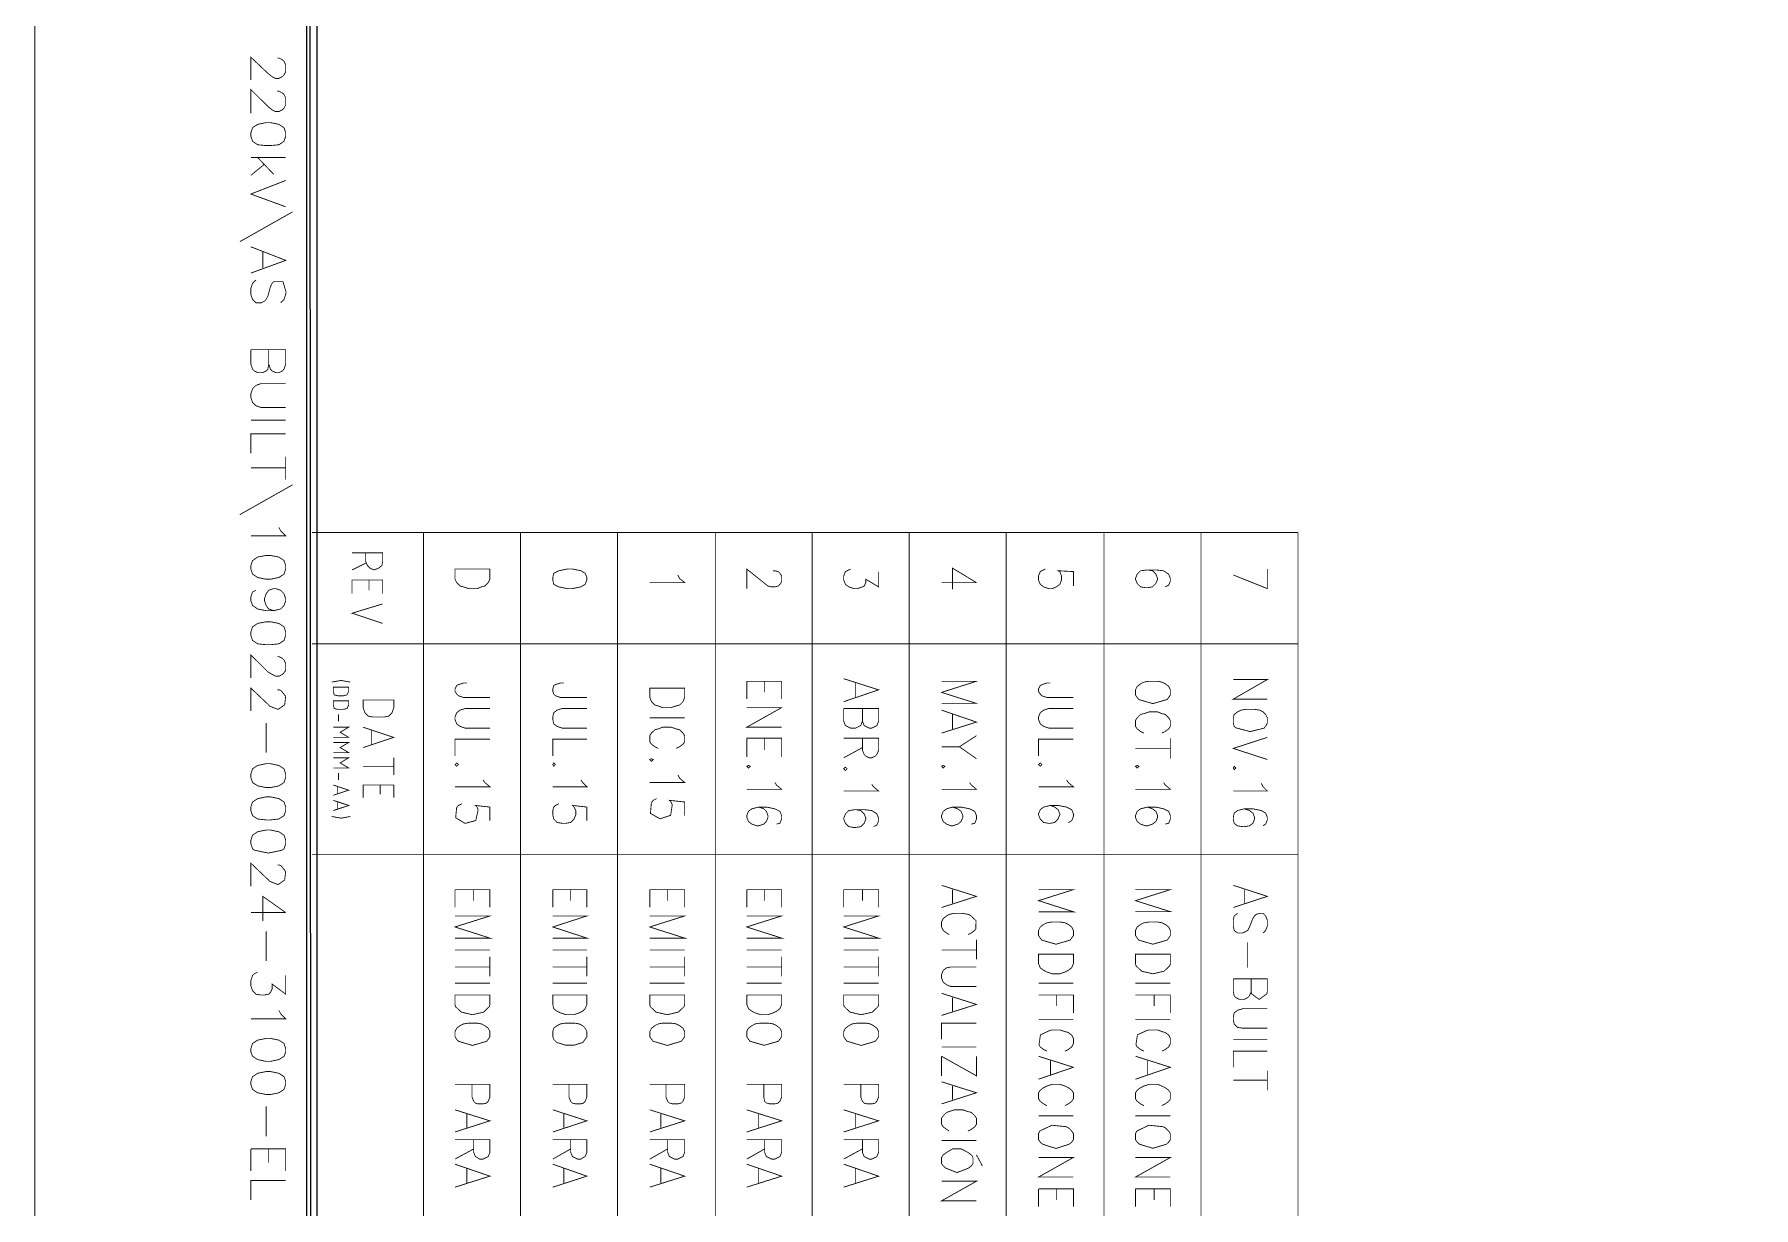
# Model space of a CAD drawing. Extents: x 0.1 to 11.6, y 0.2 to 16.4.
# Drawn here: x 0.125 to 1.809, y 10.649 to 11.799 of the extents above; entities that cross this region are included whole.
import ezdxf

# ---------------------------------------------------------------- set-up
doc = ezdxf.new("R2010")
doc.units = 0
doc.header["$MEASUREMENT"] = 0

msp = doc.modelspace()

# ---------------------------------------------------------------- linework, layer by layer
at = {"color": 0, "const_width": 0.000833}
for points in [[(0.125, 0.1875), (11.5667, 0.1875), (11.5667, 16.3633), (0.125, 16.3633), (0.125, 0.1875)], [(0.370822, 11.7025), (0.36914, 11.7075), (0.36415, 11.7108), (0.355849, 11.7125), (0.351671, 11.7125), (0.343317, 11.7108), (0.338325, 11.7075), (0.336643, 11.7025), (0.336643, 11.6992), (0.338325, 11.6942), (0.343317, 11.6908), (0.351671, 11.69), (0.355849, 11.69), (0.36415, 11.6908), (0.36914, 11.6942), (0.370822, 11.6992), (0.370822, 11.7025)], [(0.370822, 11.2783), (0.36914, 11.2833), (0.36415, 11.2867), (0.355849, 11.2883), (0.351671, 11.2883), (0.343317, 11.2867), (0.338325, 11.2833), (0.336643, 11.2783), (0.336643, 11.275), (0.338325, 11.27), (0.343317, 11.2667), (0.351671, 11.265), (0.355849, 11.265), (0.36415, 11.2667), (0.36914, 11.27), (0.370822, 11.275), (0.370822, 11.2783)], [(0.536675, 11.275), (0.570856, 11.275), (0.570856, 11.265), (0.569174, 11.2617), (0.56581, 11.2583), (0.5625, 11.2575), (0.558322, 11.2558), (0.550022, 11.2558), (0.544976, 11.2575), (0.541667, 11.2583), (0.538357, 11.2617), (0.536675, 11.265), (0.536675, 11.275)], [(0.665853, 11.2667), (0.664171, 11.2708), (0.659993, 11.2733), (0.651693, 11.275), (0.646647, 11.275), (0.638346, 11.2733), (0.633356, 11.2708), (0.632488, 11.2667), (0.632488, 11.2642), (0.633356, 11.26), (0.638346, 11.2575), (0.646647, 11.2558), (0.651693, 11.2558), (0.659993, 11.2575), (0.664171, 11.26), (0.665853, 11.2642), (0.665853, 11.2667)], [(0.370822, 11.2133), (0.36914, 11.2183), (0.36415, 11.2217), (0.355849, 11.2233), (0.351671, 11.2233), (0.343317, 11.2217), (0.338325, 11.2183), (0.336643, 11.2133), (0.336643, 11.21), (0.338325, 11.205), (0.343317, 11.2017), (0.351671, 11.2008), (0.355849, 11.2008), (0.36415, 11.2017), (0.36914, 11.205), (0.370822, 11.21), (0.370822, 11.2133)], [(0.417481, 11.1592), (0.417481, 11.155), (0.418349, 11.1516), (0.421658, 11.1508), (0.427518, 11.1508), (0.430826, 11.1516), (0.432508, 11.155), (0.432508, 11.1592), (0.417481, 11.1592)], [(0.727485, 11.1583), (0.761664, 11.1583), (0.761664, 11.1491), (0.759983, 11.145), (0.756674, 11.1417), (0.75331, 11.1408), (0.748318, 11.1392), (0.740018, 11.1392), (0.73584, 11.1408), (0.732476, 11.1417), (0.729167, 11.145), (0.727485, 11.1491), (0.727485, 11.1583)], [(1.23752, 11.1566), (1.23584, 11.16), (1.23248, 11.1625), (1.22917, 11.1642), (1.22499, 11.165), (1.21669, 11.165), (1.21164, 11.1642), (1.20833, 11.1625), (1.20502, 11.16), (1.20334, 11.1566), (1.20334, 11.1516), (1.20502, 11.1491), (1.2066, 11.1471), (1.22038, 11.1431), (1.23421, 11.1471), (1.23584, 11.1491), (1.23752, 11.1516), (1.23752, 11.1566)], [(0.417481, 11.1458), (0.417481, 11.1417), (0.418349, 11.1383), (0.421658, 11.1375), (0.427518, 11.1375), (0.430826, 11.1383), (0.432508, 11.1417), (0.432508, 11.1458), (0.417481, 11.1458)], [(0.446669, 11.1467), (0.446669, 11.1392), (0.448351, 11.1342), (0.45166, 11.1308), (0.455838, 11.13), (0.467503, 11.13), (0.471679, 11.1308), (0.474989, 11.1342), (0.476671, 11.1392), (0.476671, 11.1467), (0.446669, 11.1467)], [(1.33252, 11.1292), (1.33084, 11.1325), (1.32834, 11.135), (1.32498, 11.1367), (1.31999, 11.1375), (1.31169, 11.1375), (1.30664, 11.1367), (1.30333, 11.135), (1.30002, 11.1325), (1.29915, 11.1292), (1.29915, 11.1241), (1.30002, 11.1208), (1.30181, 11.1193), (1.31565, 11.1157), (1.32916, 11.119), (1.33084, 11.1208), (1.33252, 11.1241), (1.33252, 11.1292)], [(0.370822, 11.0742), (0.36914, 11.0792), (0.36415, 11.0825), (0.355849, 11.0842), (0.351671, 11.0842), (0.343317, 11.0825), (0.338325, 11.0792), (0.336643, 11.0742), (0.336643, 11.0708), (0.338325, 11.0658), (0.343317, 11.0625), (0.351671, 11.0608), (0.355849, 11.0608), (0.36415, 11.0625), (0.36914, 11.0658), (0.370822, 11.0708), (0.370822, 11.0742)], [(0.539985, 11.0833), (0.538357, 11.085), (0.536675, 11.0833), (0.538357, 11.0817), (0.539985, 11.0833)], [(0.634983, 11.0833), (0.633356, 11.085), (0.632488, 11.0833), (0.633356, 11.0817), (0.634983, 11.0833)], [(0.730849, 11.0883), (0.729167, 11.0891), (0.727485, 11.0883), (0.729167, 11.0866), (0.730849, 11.0883)], [(0.825846, 11.0817), (0.824164, 11.0825), (0.822483, 11.0817), (0.824164, 11.08), (0.825846, 11.0817)], [(1.01666, 11.0817), (1.01497, 11.0825), (1.01335, 11.0817), (1.01497, 11.08), (1.01666, 11.0817)], [(1.11165, 11.0833), (1.11003, 11.085), (1.10834, 11.0833), (1.11003, 11.0817), (1.11165, 11.0833)], [(1.20665, 11.0817), (1.20502, 11.0825), (1.20334, 11.0817), (1.20502, 11.08), (1.20665, 11.0817)], [(0.920844, 11.0792), (0.919163, 11.0808), (0.917481, 11.0792), (0.919163, 11.0775), (0.920844, 11.0792)], [(1.30165, 11.08), (1.30002, 11.0817), (1.29915, 11.08), (1.30002, 11.0783), (1.30165, 11.08)], [(0.370822, 11.0417), (0.36914, 11.0467), (0.36415, 11.05), (0.355849, 11.0517), (0.351671, 11.0517), (0.343317, 11.05), (0.338325, 11.0467), (0.336643, 11.0417), (0.336643, 11.0383), (0.338325, 11.0333), (0.343317, 11.03), (0.351671, 11.0291), (0.355849, 11.0291), (0.36415, 11.03), (0.36914, 11.0333), (0.370822, 11.0383), (0.370822, 11.0417)], [(0.370822, 11.0092), (0.36914, 11.0142), (0.36415, 11.0175), (0.355849, 11.0192), (0.351671, 11.0192), (0.343317, 11.0175), (0.338325, 11.0142), (0.336643, 11.0092), (0.336643, 11.0058), (0.338325, 11.0008), (0.340386, 10.9994), (0.353733, 10.9966), (0.367025, 10.9994), (0.36914, 11.0008), (0.370822, 11.0058), (0.370822, 11.0092)], [(1.14252, 10.9208), (1.14084, 10.9242), (1.13748, 10.9267), (1.13417, 10.9283), (1.12918, 10.9291), (1.12169, 10.9291), (1.11664, 10.9283), (1.11334, 10.9267), (1.11003, 10.9242), (1.10834, 10.9208), (1.10834, 10.9158), (1.11003, 10.9133), (1.11155, 10.9113), (1.12543, 10.9073), (1.13927, 10.9113), (1.14084, 10.9133), (1.14252, 10.9158), (1.14252, 10.9208)], [(1.23752, 10.9208), (1.23584, 10.9242), (1.23248, 10.9267), (1.22917, 10.9283), (1.22499, 10.9291), (1.21669, 10.9291), (1.21164, 10.9283), (1.20833, 10.9267), (1.20502, 10.9242), (1.20334, 10.9208), (1.20334, 10.9158), (1.20502, 10.9133), (1.2066, 10.9113), (1.22038, 10.9073), (1.23421, 10.9113), (1.23584, 10.9133), (1.23752, 10.9158), (1.23752, 10.9208)], [(1.10834, 10.8975), (1.14252, 10.8975), (1.14252, 10.8883), (1.14084, 10.8842), (1.13748, 10.8817), (1.13417, 10.88), (1.12918, 10.8783), (1.12169, 10.8783), (1.11664, 10.88), (1.11334, 10.8817), (1.11003, 10.8842), (1.10834, 10.8883), (1.10834, 10.8975)], [(1.20334, 10.8975), (1.23752, 10.8975), (1.23752, 10.8883), (1.23703, 10.8862), (1.23128, 10.8808), (1.22038, 10.8783), (1.20947, 10.8808), (1.20378, 10.8862), (1.20334, 10.8883), (1.20334, 10.8975)], [(0.536675, 10.8575), (0.570856, 10.8575), (0.570856, 10.8483), (0.570367, 10.8462), (0.564615, 10.8407), (0.553711, 10.8382), (0.542806, 10.8408), (0.53711, 10.8462), (0.536675, 10.8483), (0.536675, 10.8575)], [(0.632488, 10.8575), (0.665853, 10.8575), (0.665853, 10.8483), (0.664171, 10.8441), (0.661675, 10.8416), (0.658311, 10.84), (0.653321, 10.8383), (0.645019, 10.8383), (0.639974, 10.84), (0.636664, 10.8416), (0.633356, 10.8441), (0.632488, 10.8483), (0.632488, 10.8575)], [(0.727485, 10.8575), (0.761664, 10.8575), (0.761664, 10.8483), (0.761176, 10.8462), (0.755479, 10.8408), (0.744575, 10.8382), (0.733669, 10.8407), (0.727919, 10.8462), (0.727485, 10.8483), (0.727485, 10.8575)], [(0.822483, 10.8575), (0.856662, 10.8575), (0.856662, 10.8483), (0.854981, 10.8441), (0.851671, 10.8416), (0.848361, 10.84), (0.843317, 10.8383), (0.835829, 10.8383), (0.830838, 10.84), (0.827528, 10.8416), (0.824164, 10.8441), (0.822483, 10.8483), (0.822483, 10.8575)], [(0.917481, 10.8575), (0.95166, 10.8575), (0.95166, 10.8483), (0.951172, 10.8462), (0.945475, 10.8407), (0.934571, 10.8382), (0.923611, 10.8408), (0.917914, 10.8462), (0.917481, 10.8483), (0.917481, 10.8575)], [(0.570856, 10.8217), (0.569174, 10.825), (0.56581, 10.8275), (0.5625, 10.8292), (0.558322, 10.83), (0.550022, 10.83), (0.544976, 10.8292), (0.541667, 10.8275), (0.538357, 10.825), (0.536675, 10.8217), (0.536675, 10.8167), (0.538357, 10.8141), (0.539931, 10.8122), (0.553711, 10.8081), (0.567546, 10.8121), (0.569174, 10.8141), (0.570856, 10.8167), (0.570856, 10.8217)], [(0.665853, 10.8217), (0.664171, 10.825), (0.661675, 10.8275), (0.658311, 10.8292), (0.653321, 10.83), (0.645019, 10.83), (0.639974, 10.8292), (0.636664, 10.8275), (0.633356, 10.825), (0.632488, 10.8217), (0.632488, 10.8167), (0.633356, 10.8141), (0.636664, 10.8108), (0.639974, 10.81), (0.645019, 10.8083), (0.653321, 10.8083), (0.658311, 10.81), (0.661675, 10.8108), (0.664171, 10.8141), (0.665853, 10.8167), (0.665853, 10.8217)], [(0.761664, 10.8217), (0.759983, 10.825), (0.756674, 10.8275), (0.75331, 10.8292), (0.748318, 10.83), (0.740018, 10.83), (0.73584, 10.8292), (0.732476, 10.8275), (0.729167, 10.825), (0.727485, 10.8217), (0.727485, 10.8167), (0.729167, 10.8142), (0.730794, 10.8122), (0.744575, 10.8081), (0.758356, 10.8122), (0.759983, 10.8142), (0.761664, 10.8167), (0.761664, 10.8217)], [(0.856662, 10.8217), (0.854981, 10.825), (0.851671, 10.8275), (0.848361, 10.8292), (0.843317, 10.83), (0.835829, 10.83), (0.830838, 10.8292), (0.827528, 10.8275), (0.824164, 10.825), (0.822483, 10.8217), (0.822483, 10.8167), (0.824164, 10.8142), (0.825683, 10.8122), (0.839572, 10.8082), (0.853407, 10.8122), (0.854981, 10.8142), (0.856662, 10.8167), (0.856662, 10.8217)], [(0.95166, 10.8217), (0.949978, 10.825), (0.946669, 10.8275), (0.94336, 10.8292), (0.939182, 10.83), (0.930826, 10.83), (0.925836, 10.8292), (0.922526, 10.8275), (0.919163, 10.825), (0.917481, 10.8217), (0.917481, 10.8167), (0.919163, 10.8141), (0.92079, 10.8122), (0.934571, 10.8081), (0.948351, 10.8121), (0.949978, 10.8141), (0.95166, 10.8167), (0.95166, 10.8217)], [(0.370822, 10.805), (0.36914, 10.81), (0.36415, 10.8133), (0.355849, 10.815), (0.351671, 10.815), (0.343317, 10.8133), (0.338325, 10.81), (0.336643, 10.805), (0.336643, 10.8017), (0.338325, 10.7975), (0.343317, 10.7942), (0.351671, 10.7925), (0.355849, 10.7925), (0.36415, 10.7942), (0.36914, 10.7975), (0.370822, 10.8017), (0.370822, 10.805)], [(0.370822, 10.7725), (0.36914, 10.7775), (0.36415, 10.7808), (0.355849, 10.7825), (0.351671, 10.7825), (0.343317, 10.7808), (0.338325, 10.7775), (0.336643, 10.7725), (0.336643, 10.77), (0.338325, 10.765), (0.343317, 10.7617), (0.351671, 10.76), (0.355849, 10.76), (0.36415, 10.7617), (0.36914, 10.765), (0.370822, 10.77), (0.370822, 10.7725)], [(1.14252, 10.7217), (1.14084, 10.7242), (1.13748, 10.7275), (1.13509, 10.7285), (1.12142, 10.7299), (1.1097, 10.7243), (1.10834, 10.7217), (1.10834, 10.7158), (1.11003, 10.7133), (1.11247, 10.7113), (1.12538, 10.7071), (1.13835, 10.7113), (1.14084, 10.7133), (1.14252, 10.7158), (1.14252, 10.7217)], [(1.23752, 10.7217), (1.23584, 10.7242), (1.23248, 10.7275), (1.23009, 10.7285), (1.21642, 10.7299), (1.2047, 10.7242), (1.20334, 10.7217), (1.20334, 10.7158), (1.20502, 10.7133), (1.20719, 10.7113), (1.22043, 10.7073), (1.23362, 10.7113), (1.23584, 10.7133), (1.23752, 10.7158), (1.23752, 10.7217)], [(1.04416, 10.6983), (1.04248, 10.7008), (1.03917, 10.7033), (1.0325, 10.7067), (1.02414, 10.7067), (1.01834, 10.7033), (1.01497, 10.7008), (1.01335, 10.6983), (1.01335, 10.6925), (1.01497, 10.69), (1.01763, 10.6878), (1.02848, 10.6835), (1.03966, 10.6878), (1.04248, 10.69), (1.04416, 10.6925), (1.04416, 10.6983)]]:
    msp.add_lwpolyline(points, close=True, dxfattribs=at)
at = {"color": 0}
for points in [[(0.401693, 16.04), (0.391656, 16.05), (0.401693, 0.554144)], [(0.391656, 16.05), (0.401693, 0.554144), (0.391656, 0.543294)]]:
    msp.add_lwpolyline(points, close=True, dxfattribs=at)
at = {"color": 0, "const_width": 0.000833}
for points in [[(0.362522, 11.7758), (0.36415, 11.7758), (0.367512, 11.7741), (0.36914, 11.7725), (0.370822, 11.7692), (0.370822, 11.7625), (0.36914, 11.7592), (0.367512, 11.7575), (0.36415, 11.7558), (0.36084, 11.7558), (0.357476, 11.7575), (0.353353, 11.7608), (0.336643, 11.7766), (0.336643, 11.7542)], [(0.362522, 11.7433), (0.36415, 11.7433), (0.367512, 11.7416), (0.36914, 11.74), (0.370822, 11.7367), (0.370822, 11.73), (0.36914, 11.7267), (0.367512, 11.725), (0.36415, 11.7233), (0.36084, 11.7233), (0.357476, 11.725), (0.353353, 11.7283), (0.336643, 11.745), (0.336643, 11.7217)], [(0.370822, 11.6783), (0.336643, 11.6783)], [(0.359158, 11.6617), (0.343317, 11.6783)], [(0.370822, 11.6558), (0.336643, 11.6425), (0.370822, 11.63)], [(0.349989, 11.6717), (0.336643, 11.6608)], [(0.377496, 11.625), (0.325846, 11.5958)], [(0.336643, 11.5908), (0.370822, 11.5775), (0.336643, 11.565)], [(0.348307, 11.5858), (0.348307, 11.57)], [(0.365831, 11.5358), (0.36914, 11.5392), (0.370822, 11.5442), (0.371149, 11.5464), (0.36811, 11.5566), (0.358886, 11.5566), (0.357476, 11.555), (0.355849, 11.5517), (0.353353, 11.5425), (0.351671, 11.5392), (0.349989, 11.5375), (0.346679, 11.5358), (0.341689, 11.5358), (0.338325, 11.5392), (0.336643, 11.5442), (0.336643, 11.55), (0.338325, 11.555), (0.341689, 11.5583)], [(0.336643, 11.49), (0.370822, 11.49), (0.370822, 11.4758), (0.36914, 11.4708), (0.367512, 11.4691), (0.36415, 11.4675), (0.36084, 11.4675), (0.357476, 11.4691), (0.355849, 11.4708), (0.354167, 11.4758), (0.354167, 11.49)], [(0.354167, 11.4758), (0.353353, 11.4708), (0.351671, 11.4691), (0.348307, 11.4675), (0.343317, 11.4675), (0.340007, 11.4691), (0.338325, 11.4708), (0.336643, 11.4758), (0.336643, 11.49)], [(0.370822, 11.4567), (0.346679, 11.4567), (0.341689, 11.455), (0.338325, 11.4517), (0.336643, 11.4467), (0.336643, 11.4433), (0.338325, 11.4383), (0.341689, 11.435), (0.346679, 11.4333), (0.370822, 11.4333)], [(0.370822, 11.4208), (0.336643, 11.4208)], [(0.370822, 11.4075), (0.336643, 11.4075), (0.336643, 11.3883)], [(0.370822, 11.3741), (0.336643, 11.3741)], [(0.370822, 11.385), (0.370822, 11.3625)], [(0.377496, 11.3575), (0.325846, 11.3283)], [(0.36415, 11.3158), (0.365831, 11.3125), (0.370822, 11.3075), (0.336643, 11.3075)], [(1.36252, 11.3108), (0.396647, 11.3108)], [(0.50586, 11.3108), (0.50586, 6.07915)], [(0.600857, 11.3108), (0.600857, 6.07915)], [(0.695856, 11.3108), (0.695856, 6.07915)], [(0.791667, 11.3108), (0.791667, 6.07915)], [(0.886664, 11.3108), (0.886664, 6.07915)], [(0.981663, 11.3108), (0.981663, 6.07915)], [(1.07666, 11.3108), (1.07666, 6.07915)], [(1.17253, 11.3108), (1.17253, 6.07915)], [(1.26752, 11.3108), (1.26752, 0.54834)], [(1.36252, 11.3108), (1.36252, 6.07915)], [(0.435818, 11.2908), (0.465821, 11.2908), (0.465821, 11.2825)], [(0.449164, 11.2825), (0.449164, 11.2908)], [(0.449164, 11.2808), (0.435818, 11.2741)], [(0.449164, 11.2825), (0.450846, 11.2783), (0.453342, 11.2758), (0.457519, 11.2741), (0.461643, 11.2758), (0.465007, 11.2783), (0.465821, 11.2825)], [(0.754992, 11.2692), (0.756674, 11.2658), (0.761664, 11.2617), (0.727485, 11.2617)], [(0.848361, 11.2733), (0.849989, 11.2733), (0.853353, 11.2725), (0.854981, 11.2708), (0.856662, 11.2683), (0.856662, 11.2625), (0.854981, 11.26), (0.853353, 11.2583), (0.849989, 11.2575), (0.846679, 11.2575), (0.843317, 11.2583), (0.822483, 11.275), (0.822483, 11.2558)], [(0.95166, 11.2725), (0.95166, 11.2575), (0.939182, 11.265), (0.939182, 11.2617), (0.9375, 11.2583), (0.935818, 11.2575), (0.930826, 11.2558), (0.927518, 11.2558), (0.922526, 11.2575), (0.919163, 11.26), (0.917481, 11.2642), (0.917481, 11.2683), (0.919163, 11.2725), (0.924154, 11.275)], [(1.04753, 11.2617), (1.02414, 11.2758), (1.02414, 11.255)], [(1.14252, 11.2583), (1.14252, 11.2725), (1.1275, 11.2733), (1.12918, 11.2725), (1.13086, 11.2683), (1.13086, 11.2642), (1.12918, 11.26), (1.12581, 11.2575), (1.12169, 11.2558), (1.11833, 11.2558), (1.11334, 11.2575), (1.11003, 11.26), (1.10834, 11.2642), (1.10834, 11.2683), (1.11003, 11.2725), (1.11502, 11.275)], [(1.23248, 11.2575), (1.23584, 11.2592), (1.23752, 11.2633), (1.23752, 11.2658), (1.23584, 11.27), (1.23085, 11.2733), (1.22331, 11.2741), (1.21501, 11.2741), (1.20833, 11.2733), (1.20502, 11.27), (1.20334, 11.2658), (1.20334, 11.265), (1.20502, 11.2608), (1.20833, 11.2575), (1.21332, 11.2567), (1.21501, 11.2567), (1.22, 11.2575), (1.22331, 11.2608), (1.22499, 11.265), (1.22499, 11.2658), (1.22331, 11.27), (1.22, 11.2733), (1.21501, 11.2741)], [(1.29915, 11.2692), (1.33252, 11.2558), (1.33252, 11.275)], [(0.359158, 11.2342), (0.354167, 11.2358), (0.351671, 11.2392), (0.349989, 11.2441), (0.349989, 11.2458), (0.351671, 11.2508), (0.354167, 11.2542), (0.359158, 11.2558), (0.36084, 11.2558), (0.365831, 11.2542), (0.36914, 11.2508), (0.370822, 11.2458), (0.370822, 11.2441), (0.36914, 11.2392), (0.365831, 11.2358), (0.359158, 11.2342), (0.351671, 11.2342), (0.343317, 11.2358), (0.338325, 11.2392), (0.336643, 11.2441), (0.336643, 11.2475), (0.338325, 11.2525), (0.341689, 11.2542)], [(0.435818, 11.2508), (0.435818, 11.2642), (0.465821, 11.2642), (0.465821, 11.2508)], [(0.452474, 11.2542), (0.452474, 11.2642)], [(1.04753, 11.2617), (1.01335, 11.2617)], [(0.465821, 11.2408), (0.435818, 11.2317), (0.465821, 11.2217)], [(1.36252, 11.2017), (0.396647, 11.2017)], [(0.362522, 11.1891), (0.36415, 11.1891), (0.367512, 11.1875), (0.36914, 11.1858), (0.370822, 11.1825), (0.370822, 11.1758), (0.36914, 11.1733), (0.367512, 11.1717), (0.36415, 11.17), (0.36084, 11.17), (0.357476, 11.1717), (0.353353, 11.1742), (0.336643, 11.1908), (0.336643, 11.1683)], [(0.917481, 11.1675), (0.95166, 11.1566), (0.917481, 11.145)], [(0.362522, 11.1566), (0.36415, 11.1566), (0.366103, 11.156), (0.370768, 11.1502), (0.369792, 11.1419), (0.363282, 11.1374), (0.355143, 11.1406), (0.353353, 11.1425), (0.336643, 11.1583), (0.336643, 11.1358)], [(0.43419, 11.1642), (0.425022, 11.1658), (0.415853, 11.1642)], [(0.570856, 11.1491), (0.544976, 11.1491), (0.539985, 11.1508), (0.538357, 11.1525), (0.536675, 11.155), (0.536675, 11.1575), (0.538357, 11.1608), (0.539985, 11.1617), (0.544976, 11.1633), (0.54834, 11.1633)], [(0.665853, 11.1491), (0.639974, 11.1491), (0.634983, 11.1508), (0.633356, 11.1525), (0.632488, 11.155), (0.632488, 11.1575), (0.633356, 11.1608), (0.634983, 11.1617), (0.639974, 11.1633), (0.643338, 11.1633)], [(0.822483, 11.165), (0.856662, 11.165), (0.856662, 11.1475)], [(0.822483, 11.165), (0.822483, 11.1475)], [(0.840007, 11.165), (0.840007, 11.1541)], [(0.929144, 11.1633), (0.929144, 11.1491)], [(1.01335, 11.165), (1.04753, 11.165), (1.01335, 11.1541), (1.04753, 11.1433), (1.01335, 11.1433)], [(1.14252, 11.1491), (1.11664, 11.1491), (1.11165, 11.1508), (1.11003, 11.1525), (1.10834, 11.155), (1.10834, 11.1575), (1.11003, 11.1608), (1.11165, 11.1617), (1.11664, 11.1633), (1.12001, 11.1633)], [(1.29915, 11.1667), (1.33252, 11.1667), (1.29915, 11.1475), (1.33252, 11.1475)], [(0.570856, 11.1383), (0.546658, 11.1383), (0.541667, 11.1367), (0.538357, 11.1342), (0.536675, 11.13), (0.536675, 11.1275), (0.538357, 11.1233), (0.541667, 11.1208), (0.546658, 11.1191), (0.570856, 11.1191)], [(0.665853, 11.1383), (0.641656, 11.1383), (0.636664, 11.1367), (0.633356, 11.1342), (0.632488, 11.13), (0.632488, 11.1275), (0.633356, 11.1233), (0.636664, 11.1208), (0.641656, 11.1191), (0.665853, 11.1191)], [(0.822483, 11.1392), (0.856662, 11.1392), (0.822483, 11.12), (0.856662, 11.12)], [(0.917481, 11.1383), (0.95166, 11.1383), (0.95166, 11.1258), (0.949978, 11.1216), (0.948351, 11.1208), (0.944988, 11.1191), (0.942492, 11.1191), (0.9375, 11.1216), (0.935818, 11.1258), (0.935818, 11.1383)], [(0.935818, 11.1258), (0.93419, 11.1216), (0.929144, 11.1191), (0.924154, 11.1191), (0.920844, 11.1208), (0.919163, 11.1216), (0.917481, 11.1258), (0.917481, 11.1383)], [(1.01335, 11.1367), (1.04753, 11.125), (1.01335, 11.1142)], [(1.14252, 11.1383), (1.11833, 11.1383), (1.11334, 11.1367), (1.11003, 11.1342), (1.10834, 11.13), (1.10834, 11.1275), (1.11003, 11.1233), (1.11334, 11.1208), (1.11833, 11.1191), (1.14252, 11.1191)], [(1.22917, 11.1142), (1.23248, 11.1158), (1.23584, 11.1183), (1.23752, 11.1208), (1.23752, 11.1266), (1.23584, 11.1292), (1.23248, 11.1325), (1.22917, 11.1333), (1.22499, 11.135), (1.21669, 11.135), (1.21164, 11.1333), (1.20833, 11.1325), (1.20502, 11.1292), (1.20334, 11.1266), (1.20334, 11.1208), (1.20502, 11.1183), (1.20833, 11.1158), (1.21164, 11.1142)], [(0.351671, 11.1241), (0.351671, 11.095)], [(0.417481, 11.12), (0.432508, 11.12), (0.424154, 11.115), (0.432508, 11.11), (0.417481, 11.11)], [(0.422526, 11.1325), (0.422526, 11.1258)], [(0.446669, 11.12), (0.476671, 11.11), (0.446669, 11.1)], [(0.455024, 11.1033), (0.455024, 11.1175)], [(0.761664, 11.1292), (0.727485, 11.1292)], [(0.75331, 11.0992), (0.756674, 11.1008), (0.759983, 11.1033), (0.761664, 11.1058), (0.761664, 11.1117), (0.759983, 11.1142), (0.756674, 11.1175), (0.75331, 11.1183), (0.748318, 11.12), (0.740018, 11.12), (0.73584, 11.1183), (0.732476, 11.1175), (0.729167, 11.1142), (0.727485, 11.1117), (0.727485, 11.1058), (0.729167, 11.1033), (0.732476, 11.1008), (0.73584, 11.0992)], [(1.02414, 11.1325), (1.02414, 11.1183)], [(0.417481, 11.105), (0.432508, 11.105), (0.424154, 11.1), (0.432508, 11.095), (0.417481, 11.095)], [(0.570856, 11.1083), (0.536675, 11.1083), (0.536675, 11.0916)], [(0.665853, 11.1083), (0.632488, 11.1083), (0.632488, 11.0916)], [(0.822483, 11.1092), (0.856662, 11.1092), (0.856662, 11.0908)], [(0.822483, 11.1092), (0.822483, 11.0908)], [(0.840007, 11.1092), (0.840007, 11.0975)], [(0.917481, 11.1092), (0.95166, 11.1092), (0.95166, 11.0975), (0.949978, 11.0933), (0.948351, 11.0916), (0.944988, 11.09), (0.942492, 11.09), (0.939182, 11.0916), (0.9375, 11.0933), (0.935818, 11.0975), (0.935818, 11.1092)], [(0.935818, 11.1), (0.917481, 11.09)], [(1.04753, 11.1117), (1.03082, 11.1008), (1.01335, 11.1008)], [(1.04753, 11.0891), (1.03082, 11.1008)], [(1.14252, 11.1083), (1.10834, 11.1083), (1.10834, 11.0916)], [(1.23752, 11.1092), (1.23752, 11.0891)], [(1.33252, 11.11), (1.29915, 11.0992), (1.33252, 11.0883)], [(0.417481, 11.09), (0.432508, 11.09), (0.424154, 11.085), (0.432508, 11.08), (0.417481, 11.08)], [(0.476671, 11.09), (0.476671, 11.0733)], [(1.23752, 11.0992), (1.20334, 11.0992)], [(0.422526, 11.075), (0.422526, 11.0683)], [(0.446669, 11.0817), (0.476671, 11.0817)], [(0.564182, 11.0683), (0.56581, 11.0658), (0.570856, 11.0616), (0.536675, 11.0616)], [(0.659993, 11.0683), (0.661675, 11.0658), (0.665853, 11.0616), (0.632488, 11.0616)], [(0.754992, 11.0733), (0.756674, 11.07), (0.761664, 11.0658), (0.727485, 11.0658)], [(0.849989, 11.0658), (0.851671, 11.0633), (0.856662, 11.0591), (0.822483, 11.0591)], [(1.04085, 11.0658), (1.04248, 11.0633), (1.04753, 11.0591), (1.01335, 11.0591)], [(1.13585, 11.0683), (1.13748, 11.0658), (1.14252, 11.0616), (1.10834, 11.0616)], [(1.23085, 11.0658), (1.23248, 11.0633), (1.23752, 11.0591), (1.20334, 11.0591)], [(0.417481, 11.0633), (0.432508, 11.0583), (0.417481, 11.0533)], [(0.421658, 11.0541), (0.421658, 11.0616)], [(0.446669, 11.0508), (0.446669, 11.0633), (0.476671, 11.0633), (0.476671, 11.0508)], [(0.463325, 11.0541), (0.463325, 11.0633)], [(0.761664, 11.0333), (0.761664, 11.0467), (0.74669, 11.0483), (0.748318, 11.0467), (0.749511, 11.044), (0.747939, 11.0336), (0.737522, 11.0302), (0.728136, 11.0355), (0.729058, 11.046), (0.730849, 11.0483), (0.734158, 11.05)], [(0.944988, 11.0641), (0.946669, 11.0616), (0.95166, 11.0575), (0.917481, 11.0575)], [(1.32666, 11.065), (1.32834, 11.0616), (1.33252, 11.0575), (1.29915, 11.0575)], [(0.415853, 11.0325), (0.425022, 11.0308), (0.43419, 11.0325)], [(0.417481, 11.0483), (0.432508, 11.0433), (0.417481, 11.0383)], [(0.421658, 11.0392), (0.421658, 11.0467)], [(0.570856, 11.0283), (0.570856, 11.0417), (0.55664, 11.0433), (0.558322, 11.0417), (0.559299, 11.0389), (0.557021, 11.0285), (0.546496, 11.0257), (0.537326, 11.0313), (0.538249, 11.0412), (0.539985, 11.0433), (0.543349, 11.045)], [(0.665853, 11.0283), (0.665853, 11.0417), (0.651693, 11.0433), (0.653321, 11.0417), (0.655003, 11.0383), (0.655003, 11.0342), (0.653321, 11.03), (0.650011, 11.0266), (0.645019, 11.0258), (0.641656, 11.0258), (0.636664, 11.0266), (0.633356, 11.03), (0.632488, 11.0342), (0.632488, 11.0383), (0.633356, 11.0417), (0.634983, 11.0433), (0.638346, 11.045)], [(0.851671, 11.025), (0.854981, 11.0258), (0.856662, 11.03), (0.856662, 11.0333), (0.854981, 11.0375), (0.849989, 11.04), (0.841689, 11.0417), (0.834147, 11.0417), (0.827528, 11.04), (0.824164, 11.0375), (0.822483, 11.0333), (0.822483, 11.0317), (0.824164, 11.0275), (0.827528, 11.025), (0.832519, 11.0233), (0.834147, 11.0233), (0.839193, 11.025), (0.841689, 11.0275), (0.843317, 11.0317), (0.843317, 11.0333), (0.841689, 11.0375), (0.839193, 11.04), (0.834147, 11.0417)], [(0.946669, 11.0225), (0.949978, 11.0241), (0.95166, 11.0283), (0.95166, 11.0308), (0.949978, 11.035), (0.944988, 11.0383), (0.9375, 11.0392), (0.929144, 11.0392), (0.922526, 11.0383), (0.919163, 11.035), (0.917481, 11.0308), (0.917481, 11.03), (0.919163, 11.0258), (0.922526, 11.0225), (0.927518, 11.0217), (0.929144, 11.0217), (0.93419, 11.0225), (0.9375, 11.0258), (0.939182, 11.03), (0.939182, 11.0308), (0.9375, 11.035), (0.93419, 11.0383), (0.929144, 11.0392)], [(1.04248, 11.025), (1.04584, 11.0258), (1.04753, 11.03), (1.04753, 11.0333), (1.04584, 11.0375), (1.04085, 11.04), (1.0325, 11.0417), (1.02414, 11.0417), (1.01834, 11.04), (1.01497, 11.0375), (1.01335, 11.0333), (1.01335, 11.0316), (1.01497, 11.0275), (1.01834, 11.025), (1.02252, 11.0233), (1.02414, 11.0233), (1.02919, 11.025), (1.0325, 11.0275), (1.03418, 11.0316), (1.03418, 11.0333), (1.0325, 11.0375), (1.02919, 11.04), (1.02414, 11.0417)], [(1.13748, 11.0266), (1.14084, 11.0283), (1.14252, 11.0325), (1.14252, 11.035), (1.14084, 11.0392), (1.13585, 11.0417), (1.1275, 11.0433), (1.12001, 11.0433), (1.11334, 11.0417), (1.11003, 11.0392), (1.10834, 11.035), (1.10834, 11.0342), (1.11003, 11.03), (1.11334, 11.0266), (1.11833, 11.0258), (1.12001, 11.0258), (1.12419, 11.0266), (1.1275, 11.03), (1.12918, 11.0342), (1.12918, 11.035), (1.1275, 11.0392), (1.12419, 11.0417), (1.12001, 11.0433)], [(1.23248, 11.025), (1.23584, 11.0258), (1.23752, 11.03), (1.23752, 11.0333), (1.23584, 11.0375), (1.23085, 11.04), (1.22331, 11.0417), (1.21501, 11.0417), (1.20833, 11.04), (1.20502, 11.0375), (1.20334, 11.0333), (1.20334, 11.0316), (1.20502, 11.0275), (1.20833, 11.025), (1.21332, 11.0233), (1.21501, 11.0233), (1.22, 11.025), (1.22331, 11.0275), (1.22499, 11.0316), (1.22499, 11.0333), (1.22331, 11.0375), (1.22, 11.04), (1.21501, 11.0417)], [(1.32834, 11.0233), (1.33084, 11.025), (1.33252, 11.0291), (1.33252, 11.0316), (1.33084, 11.0358), (1.32666, 11.0383), (1.31836, 11.04), (1.31, 11.04), (1.30333, 11.0383), (1.30002, 11.0358), (1.29915, 11.0316), (1.29915, 11.03), (1.30002, 11.0258), (1.30333, 11.0233), (1.30832, 11.0225), (1.31, 11.0225), (1.315, 11.0233), (1.31836, 11.0258), (1.31999, 11.03), (1.31999, 11.0316), (1.31836, 11.0358), (1.315, 11.0383), (1.31, 11.04)], [(0.362522, 10.985), (0.36415, 10.985), (0.366103, 10.9844), (0.370768, 10.9785), (0.369792, 10.9702), (0.363282, 10.9657), (0.355143, 10.9689), (0.353353, 10.9708), (0.336643, 10.9867), (0.336643, 10.9641)], [(1.36252, 10.995), (0.396647, 10.995)], [(1.01335, 10.965), (1.04753, 10.9542), (1.01335, 10.9433)], [(1.29915, 10.965), (1.33252, 10.9542), (1.29915, 10.9433)], [(0.370822, 10.9383), (0.348307, 10.9542), (0.348307, 10.93)], [(0.536675, 10.9608), (0.570856, 10.9608), (0.570856, 10.9433)], [(0.536675, 10.9608), (0.536675, 10.9433)], [(0.555012, 10.9608), (0.555012, 10.95)], [(0.632488, 10.9608), (0.665853, 10.9608), (0.665853, 10.9433)], [(0.632488, 10.9608), (0.632488, 10.9433)], [(0.650011, 10.9608), (0.650011, 10.95)], [(0.727485, 10.9608), (0.761664, 10.9608), (0.761664, 10.9433)], [(0.727485, 10.9608), (0.727485, 10.9433)], [(0.745008, 10.9608), (0.745008, 10.95)], [(0.822483, 10.9608), (0.856662, 10.9608), (0.856662, 10.9433)], [(0.822483, 10.9608), (0.822483, 10.9433)], [(0.840007, 10.9608), (0.840007, 10.95)], [(0.917481, 10.9608), (0.95166, 10.9608), (0.95166, 10.9433)], [(0.917481, 10.9608), (0.917481, 10.9433)], [(0.935818, 10.9608), (0.935818, 10.95)], [(1.02414, 10.9608), (1.02414, 10.9475)], [(1.10834, 10.9608), (1.14252, 10.9608), (1.10834, 10.95), (1.14252, 10.9391), (1.10834, 10.9391)], [(1.20334, 10.9608), (1.23752, 10.9608), (1.20334, 10.95), (1.23752, 10.9392), (1.20334, 10.9392)], [(1.31, 10.9608), (1.31, 10.9475)], [(0.370822, 10.9383), (0.336643, 10.9383)], [(0.536675, 10.935), (0.570856, 10.935), (0.536675, 10.9242), (0.570856, 10.9133), (0.536675, 10.9133)], [(0.632488, 10.935), (0.665853, 10.935), (0.632488, 10.9242), (0.665853, 10.9133), (0.632488, 10.9133)], [(0.727485, 10.935), (0.761664, 10.935), (0.727485, 10.9242), (0.761664, 10.9133), (0.727485, 10.9133)], [(0.822483, 10.935), (0.856662, 10.935), (0.822483, 10.9242), (0.856662, 10.9133), (0.822483, 10.9133)], [(0.917481, 10.935), (0.95166, 10.935), (0.917481, 10.9242), (0.95166, 10.9133), (0.917481, 10.9133)], [(1.03917, 10.9167), (1.04248, 10.9183), (1.04584, 10.9208), (1.04698, 10.9227), (1.04704, 10.9305), (1.04102, 10.936), (1.03917, 10.9366), (1.03418, 10.9375), (1.02582, 10.9375), (1.02083, 10.9366), (1.01834, 10.935), (1.01497, 10.9325), (1.01335, 10.9291), (1.01335, 10.9242), (1.01497, 10.9208), (1.01834, 10.9183), (1.02083, 10.9167)], [(1.32834, 10.9183), (1.33084, 10.9208), (1.33252, 10.925), (1.33252, 10.9308), (1.33084, 10.935), (1.32834, 10.9375), (1.32498, 10.9375), (1.32167, 10.9366), (1.31999, 10.935), (1.31836, 10.9325), (1.315, 10.9242), (1.31331, 10.9208), (1.30832, 10.9183), (1.30333, 10.9183), (1.30002, 10.9208), (1.29915, 10.925), (1.29915, 10.9308), (1.30002, 10.935), (1.30333, 10.9375)], [(0.351671, 10.92), (0.351671, 10.8908)], [(0.570856, 10.9016), (0.536675, 10.9016)], [(0.665853, 10.9016), (0.632488, 10.9016)], [(0.761664, 10.9016), (0.727485, 10.9016)], [(0.856662, 10.9016), (0.822483, 10.9016)], [(0.95166, 10.9016), (0.917481, 10.9016)], [(1.04753, 10.9016), (1.01335, 10.9016)], [(1.04753, 10.9117), (1.04753, 10.8925)], [(1.31331, 10.9092), (1.31331, 10.8842)], [(0.570856, 10.885), (0.536675, 10.885)], [(0.570856, 10.895), (0.570856, 10.8758)], [(0.665853, 10.885), (0.632488, 10.885)], [(0.665853, 10.895), (0.665853, 10.8758)], [(0.761664, 10.885), (0.727485, 10.885)], [(0.761664, 10.895), (0.761664, 10.8758)], [(0.856662, 10.885), (0.822483, 10.885)], [(0.856662, 10.895), (0.856662, 10.8758)], [(0.95166, 10.885), (0.917481, 10.885)], [(0.95166, 10.895), (0.95166, 10.8758)], [(1.04753, 10.885), (1.02252, 10.885), (1.01834, 10.8842), (1.01497, 10.8817), (1.01335, 10.8775), (1.01335, 10.8741), (1.01497, 10.87), (1.01834, 10.8675), (1.02252, 10.8658), (1.04753, 10.8658)], [(0.370822, 10.8767), (0.370822, 10.8583), (0.357476, 10.8683), (0.357476, 10.8633), (0.355849, 10.86), (0.354167, 10.8583), (0.349989, 10.8575), (0.346679, 10.8575), (0.341689, 10.8583), (0.338325, 10.8617), (0.336643, 10.8666), (0.336643, 10.8716), (0.338325, 10.8767), (0.340007, 10.8783), (0.343317, 10.88)], [(0.570856, 10.8691), (0.536675, 10.8691)], [(0.665853, 10.8691), (0.632488, 10.8691)], [(0.761664, 10.8691), (0.727485, 10.8691)], [(0.856662, 10.8691), (0.822483, 10.8691)], [(0.95166, 10.8691), (0.917481, 10.8691)], [(1.14252, 10.8691), (1.10834, 10.8691)], [(1.23752, 10.8691), (1.20334, 10.8691)], [(1.29915, 10.8733), (1.33252, 10.8733), (1.33252, 10.8608), (1.33198, 10.8586), (1.32449, 10.8532), (1.31717, 10.8586), (1.31668, 10.8608), (1.31668, 10.8733)], [(1.31668, 10.8608), (1.315, 10.8567), (1.31331, 10.855), (1.31, 10.8533), (1.30501, 10.8533), (1.30165, 10.855), (1.30002, 10.8567), (1.29915, 10.8608), (1.29915, 10.8733)], [(1.01335, 10.8592), (1.04753, 10.8483), (1.01335, 10.8375)], [(1.02414, 10.855), (1.02414, 10.8416)], [(1.10834, 10.8575), (1.14252, 10.8575), (1.14252, 10.84)], [(1.12581, 10.8575), (1.12581, 10.8467)], [(1.20334, 10.8575), (1.23752, 10.8575), (1.23752, 10.84)], [(1.22168, 10.8575), (1.22168, 10.8467)], [(0.36415, 10.8425), (0.365831, 10.8391), (0.370822, 10.8342), (0.336643, 10.8342)], [(1.04753, 10.83), (1.01335, 10.83), (1.01335, 10.8141)], [(1.14252, 10.8333), (1.10834, 10.8333)], [(1.23752, 10.8333), (1.20334, 10.8333)], [(1.33252, 10.8441), (1.30832, 10.8441), (1.30333, 10.8425), (1.30002, 10.84), (1.29915, 10.8358), (1.29915, 10.8333), (1.30002, 10.8292), (1.30333, 10.8258), (1.30832, 10.825), (1.33252, 10.825)], [(1.13417, 10.8025), (1.13748, 10.8041), (1.14084, 10.8066), (1.14252, 10.81), (1.14252, 10.815), (1.14084, 10.8183), (1.13748, 10.8208), (1.13417, 10.8217), (1.12918, 10.8233), (1.12169, 10.8233), (1.11952, 10.8228), (1.11024, 10.8185), (1.10878, 10.8089), (1.11003, 10.8066), (1.11334, 10.8041), (1.11664, 10.8025)], [(1.22917, 10.8025), (1.23248, 10.8041), (1.23584, 10.8066), (1.23752, 10.81), (1.23752, 10.815), (1.23584, 10.8183), (1.23248, 10.8208), (1.22917, 10.8217), (1.22499, 10.8233), (1.21669, 10.8233), (1.21452, 10.8228), (1.20524, 10.8185), (1.20378, 10.8089), (1.20502, 10.8066), (1.20833, 10.8041), (1.21164, 10.8025)], [(1.33252, 10.8141), (1.29915, 10.8141)], [(1.04753, 10.8066), (1.01335, 10.8066)], [(1.01335, 10.7975), (1.04753, 10.7783), (1.04753, 10.7975)], [(1.01335, 10.7975), (1.01335, 10.7783)], [(1.10834, 10.7975), (1.14252, 10.7867), (1.10834, 10.775)], [(1.20334, 10.7975), (1.23752, 10.7867), (1.20334, 10.775)], [(1.33252, 10.8025), (1.29915, 10.8025), (1.29915, 10.7867)], [(1.12001, 10.7933), (1.12001, 10.7791)], [(1.21501, 10.7933), (1.21501, 10.7791)], [(1.33252, 10.7833), (1.33252, 10.7642)], [(0.536675, 10.77), (0.570856, 10.77), (0.570856, 10.7575), (0.569174, 10.7533), (0.567492, 10.7516), (0.564182, 10.7508), (0.55919, 10.7508), (0.55664, 10.7516), (0.555012, 10.7533), (0.553331, 10.7575), (0.553331, 10.77)], [(0.632488, 10.77), (0.665853, 10.77), (0.665853, 10.7575), (0.664171, 10.7533), (0.662489, 10.7516), (0.659993, 10.7508), (0.655003, 10.7508), (0.651693, 10.7516), (0.650011, 10.7533), (0.648329, 10.7575), (0.648329, 10.77)], [(0.727485, 10.77), (0.761664, 10.77), (0.761664, 10.7575), (0.759983, 10.7533), (0.758356, 10.7517), (0.754992, 10.7508), (0.75, 10.7508), (0.74669, 10.7517), (0.745008, 10.7533), (0.743326, 10.7575), (0.743326, 10.77)], [(0.822483, 10.77), (0.856662, 10.77), (0.856662, 10.7575), (0.854981, 10.7533), (0.853353, 10.7517), (0.849989, 10.7508), (0.844997, 10.7508), (0.841689, 10.7517), (0.840007, 10.7533), (0.839193, 10.7575), (0.839193, 10.77)], [(0.917481, 10.77), (0.95166, 10.77), (0.95166, 10.7575), (0.949978, 10.7533), (0.948351, 10.7516), (0.944988, 10.7508), (0.94081, 10.7508), (0.9375, 10.7516), (0.935818, 10.7533), (0.93419, 10.7575), (0.93419, 10.77)], [(1.01335, 10.7725), (1.04753, 10.7617), (1.01335, 10.7508)], [(1.02414, 10.7683), (1.02414, 10.755)], [(1.13417, 10.7491), (1.13748, 10.7508), (1.14084, 10.7533), (1.14252, 10.7558), (1.14252, 10.7617), (1.14084, 10.7642), (1.13748, 10.7667), (1.13417, 10.7683), (1.12918, 10.77), (1.12169, 10.77), (1.11664, 10.7683), (1.11334, 10.7667), (1.11003, 10.7642), (1.10834, 10.7617), (1.10834, 10.7558), (1.11003, 10.7533), (1.11334, 10.7508), (1.11664, 10.7491)], [(1.22917, 10.7491), (1.23248, 10.7508), (1.23584, 10.7533), (1.23752, 10.7558), (1.23752, 10.7617), (1.23584, 10.7642), (1.23248, 10.7667), (1.22917, 10.7683), (1.22499, 10.77), (1.21669, 10.77), (1.21164, 10.7683), (1.20833, 10.7667), (1.20502, 10.7642), (1.20334, 10.7617), (1.20334, 10.7558), (1.20502, 10.7533), (1.20833, 10.7508), (1.21164, 10.7491)], [(1.33252, 10.7741), (1.29915, 10.7741)], [(0.351671, 10.7483), (0.351671, 10.7191)], [(0.536675, 10.745), (0.570856, 10.7342), (0.536675, 10.7233)], [(0.54834, 10.7408), (0.54834, 10.7275)], [(0.632488, 10.745), (0.665853, 10.7342), (0.632488, 10.7233)], [(0.643338, 10.7408), (0.643338, 10.7275)], [(0.727485, 10.745), (0.761664, 10.7342), (0.727485, 10.7233)], [(0.738336, 10.7408), (0.738336, 10.7275)], [(0.822483, 10.745), (0.856662, 10.7342), (0.822483, 10.7233)], [(0.834147, 10.7408), (0.834147, 10.7275)], [(0.917481, 10.745), (0.95166, 10.7342), (0.917481, 10.7233)], [(0.929144, 10.7408), (0.929144, 10.7275)], [(1.03917, 10.7242), (1.04248, 10.7258), (1.04584, 10.7283), (1.04753, 10.7308), (1.04753, 10.7367), (1.04584, 10.7392), (1.04248, 10.7425), (1.03917, 10.7433), (1.03418, 10.745), (1.02582, 10.745), (1.01834, 10.7425), (1.01497, 10.7392), (1.01335, 10.7367), (1.01335, 10.7308), (1.01497, 10.7283), (1.01834, 10.7258), (1.02083, 10.7242)], [(1.14252, 10.7392), (1.10834, 10.7392)], [(1.23752, 10.7392), (1.20334, 10.7392)], [(0.536675, 10.7158), (0.570856, 10.7158), (0.570856, 10.7033), (0.569174, 10.6992), (0.564182, 10.6967), (0.560818, 10.6967), (0.558322, 10.6983), (0.55664, 10.6992), (0.555012, 10.7033), (0.555012, 10.7158)], [(0.632488, 10.7158), (0.665853, 10.7158), (0.665853, 10.7033), (0.664171, 10.6992), (0.662489, 10.6983), (0.659993, 10.6967), (0.656685, 10.6967), (0.651693, 10.6992), (0.650011, 10.7033), (0.650011, 10.7158)], [(0.727485, 10.7158), (0.761664, 10.7158), (0.761664, 10.7033), (0.759983, 10.6992), (0.754992, 10.6967), (0.751682, 10.6967), (0.74669, 10.6992), (0.745008, 10.7033), (0.745008, 10.7158)], [(0.822483, 10.7158), (0.856662, 10.7158), (0.856662, 10.7033), (0.854981, 10.6992), (0.849989, 10.6967), (0.846679, 10.6967), (0.841689, 10.6992), (0.840007, 10.7033), (0.840007, 10.7158)], [(0.917481, 10.7158), (0.95166, 10.7158), (0.95166, 10.7033), (0.949978, 10.6992), (0.944988, 10.6967), (0.942492, 10.6967), (0.9375, 10.6992), (0.935818, 10.7033), (0.935818, 10.7158)], [(1.04753, 10.715), (1.01335, 10.715)], [(0.336643, 10.7067), (0.370822, 10.7067), (0.370822, 10.685)], [(0.336643, 10.7067), (0.336643, 10.685)], [(0.354167, 10.7067), (0.354167, 10.6933)], [(0.555012, 10.7067), (0.536675, 10.6967)], [(0.650011, 10.7067), (0.632488, 10.6967)], [(0.745008, 10.7067), (0.727485, 10.6967)], [(0.840007, 10.7067), (0.822483, 10.6967)], [(0.935818, 10.7067), (0.917481, 10.6967)], [(1.04753, 10.7008), (1.05333, 10.69)], [(1.10834, 10.6983), (1.14252, 10.6983), (1.10834, 10.6791), (1.14252, 10.6791)], [(1.20334, 10.6983), (1.23752, 10.6983), (1.20334, 10.6791), (1.23752, 10.6791)], [(0.536675, 10.6917), (0.570856, 10.68), (0.536675, 10.6692)], [(0.54834, 10.6875), (0.54834, 10.6733)], [(0.632488, 10.6917), (0.665853, 10.68), (0.632488, 10.6692)], [(0.643338, 10.6875), (0.643338, 10.6733)], [(0.727485, 10.6917), (0.761664, 10.68), (0.727485, 10.6692)], [(0.738336, 10.6875), (0.738336, 10.6733)], [(0.822483, 10.6917), (0.856662, 10.68), (0.822483, 10.6692)], [(0.834147, 10.6875), (0.834147, 10.6733)], [(0.917481, 10.6917), (0.95166, 10.68), (0.917481, 10.6692)], [(0.929144, 10.6875), (0.929144, 10.6733)], [(0.370822, 10.6758), (0.336643, 10.6758), (0.336643, 10.6566)], [(1.01335, 10.675), (1.04753, 10.675), (1.01335, 10.6558), (1.04753, 10.6558)], [(1.10834, 10.6675), (1.14252, 10.6675), (1.14252, 10.65)], [(1.10834, 10.6675), (1.10834, 10.65)], [(1.12581, 10.6675), (1.12581, 10.6566)], [(1.20334, 10.6675), (1.23752, 10.6675), (1.23752, 10.65)], [(1.20334, 10.6675), (1.20334, 10.65)], [(1.22168, 10.6675), (1.22168, 10.6566)]]:
    msp.add_lwpolyline(points, dxfattribs=at)

doc.saveas('drawing.dxf')
